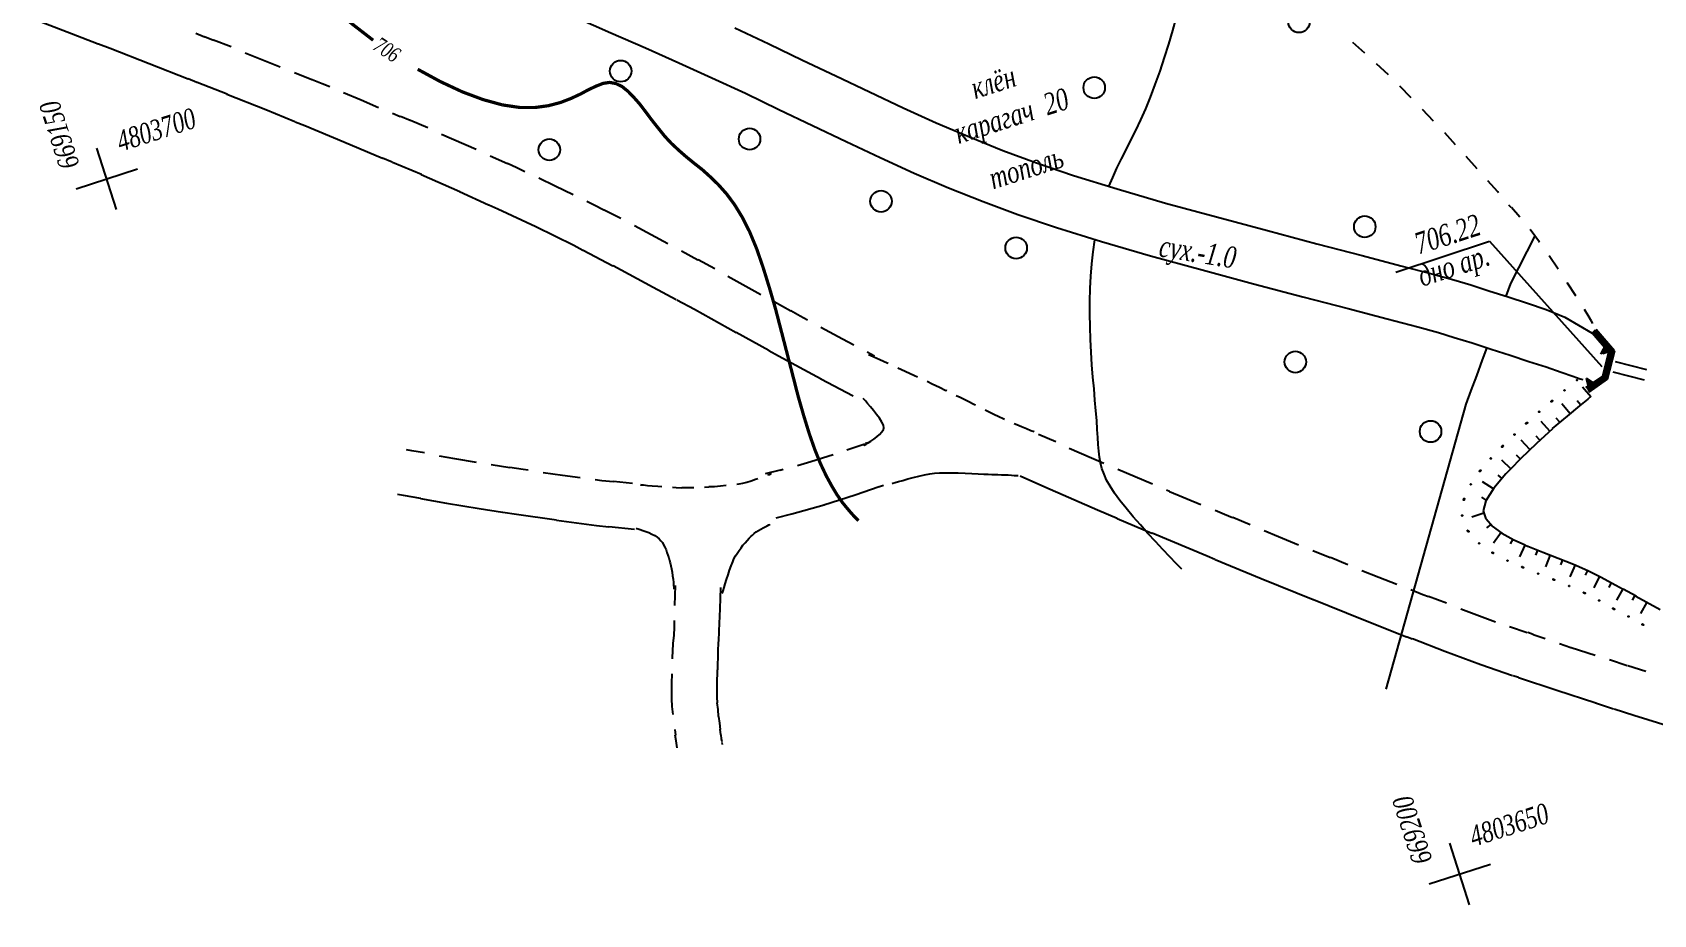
# Model space of a CAD drawing. Header units: millimetres. Extents: x 1353783 to 6492029790, y -7276956 to -512500.
# Drawn here: x 10020481 to 10035554, y -2874315 to -2866113 of the extents above; entities that cross this region are included whole.
import ezdxf

# ---------------------------------------------------------------- set-up
doc = ezdxf.new("R2010")
doc.units = ezdxf.units.MM
doc.linetypes.add('CONTI', pattern=[0])
doc.layers.get('0').update_dxf_attribs({"lineweight": 5})
for name, color, linetype in [('GOR_BUNKNOWN', 212, 'CONTI'), ('GORIZUNKNOWN', 32, 'CONTI'), ('NAD_MГИДРОГР', 94, 'CONTI'), ('NAD_MРАСТЕНИ', 94, 'CONTI'), ('SETKR', 7, 'CONTI'), ('SIT_LГИДРОГР', 84, 'CONTI'), ('SIT_LДОРОГИ', 250, 'CONTI'), ('SIT_LРЕЛЬЕФ', 7, 'CONTI'), ('ZAPSKРАСТЕНИ', 94, 'CONTI'), ('РЕЛЬЕФ', 7, 'CONTI')]:
    doc.layers.add(name, color=color, linetype=linetype)
doc.styles.add('SHRFT', font='', dxfattribs={"width": 0.75})
doc.styles.get('SHRFT').set_extended_font_data('Times New Roman Cyr', italic=True)

# ---------------------------------------------------------------- blocks, each defined once
blk = doc.blocks.new('BL_333')
at = {"color": 0}
for p, q in [((0, -3), (0, 3)), ((-3, 0), (3, 0))]:
    blk.add_line(p, q, dxfattribs=at)
blk = doc.blocks.new('BL_2004')
at = {"color": 0}
blk.add_circle((0, 0), 1, dxfattribs=at)
blk = doc.blocks.new('оо')
at = {"layer": 'GOR_BUNKNOWN', "color": 9, "true_color": 0xc7c8ca, "const_width": 0.15}
for points in [[(222982.153, -3431956.382), (222981.453, -3431955.362), (222980.823, -3431954.342), (222980.303, -3431953.332), (222979.893, -3431952.352)], [(222986.953, -3431961.082), (222986.173, -3431960.572), (222985.363, -3431959.932), (222984.533, -3431959.162), (222983.713, -3431958.302)], [(222996.803, -3431984.542), (222996.703, -3431984.352), (222996.593, -3431984.112), (222996.473, -3431983.822), (222996.343, -3431983.492), (222996.223, -3431983.092), (222996.113, -3431982.622), (222996.013, -3431982.092), (222995.933, -3431981.482), (222995.883, -3431980.782), (222995.863, -3431980.002), (222995.873, -3431979.122), (222995.903, -3431978.172), (222995.963, -3431977.162), (222996.023, -3431976.122), (222996.083, -3431975.062), (222996.143, -3431974.002), (222996.173, -3431972.972), (222996.183, -3431971.982), (222996.163, -3431971.052), (222996.093, -3431970.212), (222995.973, -3431969.462), (222995.813, -3431968.802), (222995.613, -3431968.212), (222995.383, -3431967.692), (222995.133, -3431967.222), (222994.883, -3431966.792), (222994.613, -3431966.392), (222994.353, -3431965.992), (222994.113, -3431965.592), (222993.883, -3431965.182), (222993.683, -3431964.752), (222993.513, -3431964.302), (222993.343, -3431963.852), (222993.193, -3431963.412), (222993.043, -3431962.992), (222992.873, -3431962.602), (222992.703, -3431962.262), (222992.513, -3431961.972), (222992.283, -3431961.752), (222992.023, -3431961.612), (222991.723, -3431961.562), (222991.383, -3431961.582), (222990.993, -3431961.632), (222990.563, -3431961.712), (222990.083, -3431961.772), (222989.563, -3431961.802), (222988.983, -3431961.772), (222988.363, -3431961.662), (222987.683, -3431961.442), (222986.953, -3431961.082)]]:
    blk.add_lwpolyline(points, dxfattribs=at)
at = {"layer": 'GORIZUNKNOWN', "color": 9, "true_color": 0xc7c8ca}
for points in [[(223012.638, -3431973.315), (223012.933, -3431972.972), (223013.253, -3431972.622), (223013.583, -3431972.272), (223013.923, -3431971.932), (223014.273, -3431971.582), (223014.623, -3431971.212), (223014.993, -3431970.822), (223015.373, -3431970.402), (223015.753, -3431969.952), (223016.143, -3431969.462), (223016.543, -3431968.942), (223016.933, -3431968.402), (223017.313, -3431967.862), (223017.683, -3431967.312), (223018.043, -3431966.782), (223018.373, -3431966.272), (223018.673, -3431965.792), (223018.943, -3431965.362), (223019.183, -3431964.992)], [(223010.423, -3431991.292), (223010.263, -3431990.952), (223010.073, -3431990.572), (223009.863, -3431990.152), (223009.653, -3431989.692), (223009.433, -3431989.222), (223009.223, -3431988.742), (223009.013, -3431988.272), (223008.823, -3431987.802), (223008.663, -3431987.372), (223008.523, -3431986.962), (223008.433, -3431986.602), (223008.363, -3431986.282), (223008.333, -3431985.982), (223008.323, -3431985.702), (223008.333, -3431985.432), (223008.373, -3431985.162), (223008.433, -3431984.882), (223008.503, -3431984.582), (223008.583, -3431984.262), (223008.673, -3431983.902), (223008.773, -3431983.492), (223008.873, -3431983.052), (223008.983, -3431982.572), (223009.103, -3431982.062), (223009.223, -3431981.522), (223009.353, -3431980.972), (223009.503, -3431980.402), (223009.653, -3431979.832), (223009.813, -3431979.252), (223009.983, -3431978.682), (223010.163, -3431978.122), (223010.363, -3431977.562), (223010.563, -3431977.022), (223010.783, -3431976.492), (223011.013, -3431975.982), (223011.253, -3431975.482), (223011.265, -3431975.46)], [(223030.783, -3431981.552), (223029.033, -3431983.312), (223028.647, -3431983.812)], [(223027.073, -3431985.813), (223026.693, -3431986.292), (223026.213, -3431986.912), (223025.763, -3431987.492), (223025.343, -3431988.022), (223017.754, -3431999.504)]]:
    blk.add_lwpolyline(points, dxfattribs=at)
at = {"layer": 'SIT_LГИДРОГР', "color": 9, "true_color": 0xc7c8ca}
for p, q in [((222991.463, -3431958.262), (222992.783, -3431959.432)), ((222992.783, -3431959.432), (222994.093, -3431960.592)), ((222994.093, -3431960.592), (222995.363, -3431961.722)), ((222998.343, -3431960.982), (222999.613, -3431962.162)), ((222995.363, -3431961.722), (222996.613, -3431962.862)), ((222999.613, -3431962.162), (223000.873, -3431963.362)), ((222996.613, -3431962.862), (222997.873, -3431964.022)), ((223000.873, -3431963.362), (223002.123, -3431964.542)), ((222997.873, -3431964.022), (222999.123, -3431965.212)), ((223002.123, -3431964.542), (223003.383, -3431965.722)), ((222999.123, -3431965.212), (223000.383, -3431966.402)), ((223000.383, -3431966.402), (223001.653, -3431967.592)), ((223003.383, -3431965.722), (223004.653, -3431966.902)), ((223004.653, -3431966.902), (223005.903, -3431968.042)), ((223001.653, -3431967.592), (223002.923, -3431968.782)), ((223005.903, -3431968.042), (223007.173, -3431969.142)), ((223002.923, -3431968.782), (223004.213, -3431969.952)), ((223007.173, -3431969.142), (223008.463, -3431970.212)), ((223004.213, -3431969.952), (223005.523, -3431971.092)), ((223008.463, -3431970.212), (223009.763, -3431971.242)), ((223005.523, -3431971.092), (223006.853, -3431972.192)), ((223009.763, -3431971.242), (223011.223, -3431972.322)), ((223006.853, -3431972.192), (223008.213, -3431973.262)), ((223011.223, -3431972.322), (223012.973, -3431973.542)), ((223008.213, -3431973.262), (223009.733, -3431974.392)), ((223012.973, -3431973.542), (223014.913, -3431974.852)), ((223009.733, -3431974.392), (223011.533, -3431975.642)), ((223014.913, -3431974.852), (223016.963, -3431976.192)), ((223011.533, -3431975.642), (223013.503, -3431976.972)), ((223016.963, -3431976.192), (223019.033, -3431977.522)), ((223013.503, -3431976.972), (223015.573, -3431978.332)), ((223019.033, -3431977.522), (223021.023, -3431978.802)), ((223015.573, -3431978.332), (223017.653, -3431979.672)), ((223021.023, -3431978.802), (223022.863, -3431979.972)), ((223017.653, -3431979.672), (223019.653, -3431980.952)), ((223022.863, -3431979.972), (223024.433, -3431980.982)), ((223019.653, -3431980.952), (223021.493, -3431982.122)), ((223024.118, -3431981.18), (223028.703, -3431981.152)), ((223024.433, -3431980.982), (223025.693, -3431981.772)), ((223028.703, -3431981.152), (223031.903, -3431988.292)), ((223021.493, -3431982.122), (223023.073, -3431983.132)), ((223025.693, -3431981.772), (223026.583, -3431982.352)), ((223026.583, -3431982.352), (223027.253, -3431982.812)), ((223027.253, -3431982.812), (223027.973, -3431983.332)), ((223023.073, -3431983.132), (223024.323, -3431983.922)), ((223027.973, -3431983.332), (223028.743, -3431983.882)), ((223024.323, -3431983.922), (223025.153, -3431984.462)), ((223025.153, -3431984.462), (223025.783, -3431984.902)), ((223028.743, -3431983.882), (223029.503, -3431984.432)), ((223029.503, -3431984.432), (223030.243, -3431984.972)), ((223025.783, -3431984.902), (223026.493, -3431985.402)), ((223030.243, -3431984.972), (223030.953, -3431985.582)), ((223026.493, -3431985.402), (223027.243, -3431985.942)), ((223027.243, -3431985.942), (223028.003, -3431986.492)), ((223030.953, -3431985.582), (223031.943, -3431986.672)), ((223028.003, -3431986.492), (223028.743, -3431987.032)), ((223028.743, -3431987.032), (223029.433, -3431987.522)), ((223029.433, -3431987.522), (223030.013, -3431987.962)), ((223030.013, -3431987.962), (223030.473, -3431988.302)), ((223030.473, -3431988.302), (223030.763, -3431988.522)), ((223030.763, -3431988.522), (223030.873, -3431988.602))]:
    blk.add_line(p, q, dxfattribs=at)
at = {"layer": 'SIT_LДОРОГИ', "color": 9, "true_color": 0xc7c8ca}
for p, q in [((222967.383, -3431950.572), (222968.893, -3431951.792)), ((222968.893, -3431951.792), (222969.933, -3431952.632)), ((222969.943, -3431952.632), (222970.403, -3431953.002)), ((222970.403, -3431953.002), (222971.913, -3431954.232)), ((222974.403, -3431953.552), (222974.743, -3431953.832)), ((222971.913, -3431954.232), (222973.413, -3431955.462)), ((222974.743, -3431953.822), (222975.083, -3431954.102)), ((222975.773, -3431954.662), (222975.093, -3431954.112)), ((222976.313, -3431955.122), (222977.663, -3431956.242)), ((222973.413, -3431955.452), (222973.753, -3431955.732)), ((222973.763, -3431955.742), (222974.923, -3431956.682)), ((222974.913, -3431956.692), (222976.423, -3431957.932)), ((222978.213, -3431956.692), (222978.883, -3431957.252)), ((222979.273, -3431957.582), (222978.893, -3431957.272)), ((222976.423, -3431957.932), (222977.533, -3431958.872)), ((222979.573, -3431957.832), (222979.273, -3431957.582)), ((222977.543, -3431958.882), (222977.913, -3431959.192)), ((222980.103, -3431958.282), (222980.783, -3431958.852)), ((222980.773, -3431958.852), (222981.443, -3431959.432)), ((222977.913, -3431959.192), (222979.413, -3431960.462)), ((222981.973, -3431959.882), (222982.273, -3431960.142)), ((222982.283, -3431960.132), (222982.653, -3431960.452)), ((222979.413, -3431960.462), (222980.893, -3431961.732)), ((222983.333, -3431961.042), (222982.663, -3431960.462)), ((222980.903, -3431961.722), (222981.263, -3431962.042)), ((222983.843, -3431961.512), (222985.163, -3431962.672)), ((222981.283, -3431962.052), (222982.383, -3431963.002)), ((222982.373, -3431963.012), (222983.833, -3431964.312)), ((222985.693, -3431963.162), (222986.343, -3431963.752)), ((222986.693, -3431964.072), (222986.353, -3431963.752)), ((222987.003, -3431964.362), (222986.693, -3431964.072)), ((222983.823, -3431964.312), (222984.923, -3431965.312)), ((222987.523, -3431964.832), (222988.143, -3431965.412)), ((222984.933, -3431965.312), (222985.273, -3431965.622)), ((222985.273, -3431965.622), (222986.703, -3431966.942)), ((222988.143, -3431965.412), (222988.813, -3431966.052)), ((222986.703, -3431966.942), (222988.123, -3431968.312)), ((222989.323, -3431966.542), (222989.603, -3431966.812)), ((222989.603, -3431966.812), (222989.953, -3431967.162)), ((222990.583, -3431967.802), (222989.963, -3431967.182)), ((222988.123, -3431968.312), (222988.453, -3431968.652)), ((222988.463, -3431968.662), (222989.563, -3431969.772)), ((222991.083, -3431968.302), (222992.313, -3431969.572)), ((222989.573, -3431969.762), (222991.043, -3431971.292)), ((222992.803, -3431970.082), (222993.403, -3431970.712)), ((222994.033, -3431971.362), (222993.423, -3431970.722)), ((222991.043, -3431971.292), (222991.883, -3431972.172)), ((222991.903, -3431972.182), (222992.553, -3431972.862)), ((222994.503, -3431971.872), (222995.593, -3431973.032)), ((222992.553, -3431972.862), (222994.063, -3431974.472)), ((222995.593, -3431973.032), (222995.703, -3431973.142)), ((222996.193, -3431973.652), (222996.793, -3431974.292)), ((222994.073, -3431974.472), (222995.263, -3431975.732)), ((222997.133, -3431974.662), (222996.793, -3431974.302)), ((222997.403, -3431974.942), (222997.133, -3431974.662)), ((222978.023, -3431975.112), (222977.803, -3431974.982)), ((222978.563, -3431975.382), (222978.033, -3431975.102)), ((222997.883, -3431975.442), (222998.683, -3431976.272)), ((222979.163, -3431975.712), (222979.803, -3431976.052)), ((222979.803, -3431976.052), (222980.713, -3431976.522)), ((222995.263, -3431975.742), (222995.613, -3431976.112)), ((222995.603, -3431976.112), (222997.163, -3431977.742)), ((222976.773, -3431976.812), (222977.023, -3431976.952)), ((222977.023, -3431976.942), (222977.743, -3431977.332)), ((222981.343, -3431976.842), (222982.123, -3431977.242)), ((222998.683, -3431976.272), (222999.093, -3431976.692)), ((222977.733, -3431977.342), (222978.823, -3431977.922)), ((222982.693, -3431977.522), (222982.133, -3431977.242)), ((222982.903, -3431977.622), (222982.693, -3431977.522)), ((222997.163, -3431977.732), (222998.343, -3431978.952)), ((222999.583, -3431977.192), (222999.853, -3431977.472)), ((222999.613, -3431977.332), (222999.673, -3431977.382)), ((222999.673, -3431977.382), (222999.813, -3431977.512)), ((222999.813, -3431977.512), (223000.043, -3431977.712)), ((223000.043, -3431977.712), (223000.323, -3431977.972)), ((222978.823, -3431977.912), (222980.193, -3431978.622)), ((222983.533, -3431977.932), (222984.353, -3431978.332)), ((222984.353, -3431978.322), (222985.103, -3431978.682)), ((223000.323, -3431977.972), (223000.353, -3431978.002)), ((223000.723, -3431978.342), (223000.993, -3431978.592)), ((222980.193, -3431978.622), (222981.163, -3431979.112)), ((222981.183, -3431979.112), (222981.763, -3431979.402)), ((222985.733, -3431978.982), (222986.013, -3431979.112)), ((222986.013, -3431979.112), (222986.513, -3431979.332)), ((222998.763, -3431979.242), (222998.753, -3431979.202)), ((222998.813, -3431979.342), (222998.763, -3431979.242)), ((223000.993, -3431978.592), (223001.353, -3431978.912)), ((223001.353, -3431978.912), (223001.463, -3431979.012)), ((222981.763, -3431979.402), (222983.443, -3431980.222)), ((222987.333, -3431979.682), (222986.523, -3431979.332)), ((222987.663, -3431979.852), (222987.693, -3431979.872)), ((222987.693, -3431979.872), (222987.803, -3431979.912)), ((222987.803, -3431979.912), (222987.963, -3431979.982)), ((222987.963, -3431979.982), (222988.173, -3431980.072)), ((222998.873, -3431979.492), (222998.813, -3431979.342)), ((222998.953, -3431979.672), (222998.873, -3431979.492)), ((222999.033, -3431979.882), (222998.953, -3431979.672)), ((222999.113, -3431980.102), (222999.033, -3431979.882)), ((223001.823, -3431979.352), (223002.013, -3431979.532)), ((223002.013, -3431979.532), (223002.283, -3431979.782)), ((223002.283, -3431979.782), (223002.523, -3431980.022)), ((222983.443, -3431980.232), (222985.143, -3431981.032)), ((222988.173, -3431980.072), (222988.413, -3431980.172)), ((222988.413, -3431980.172), (222988.583, -3431980.242)), ((222989.053, -3431980.422), (222989.203, -3431980.482)), ((222989.203, -3431980.492), (222989.453, -3431980.582)), ((222989.453, -3431980.562), (222989.673, -3431980.642)), ((222989.673, -3431980.642), (222989.893, -3431980.712)), ((222989.893, -3431980.712), (222989.993, -3431980.742)), ((222999.183, -3431980.312), (222999.113, -3431980.102)), ((222999.243, -3431980.512), (222999.183, -3431980.312)), ((222999.263, -3431980.672), (222999.243, -3431980.512)), ((222999.253, -3431980.792), (222999.263, -3431980.672)), ((223002.533, -3431980.012), (223002.563, -3431980.042)), ((223002.913, -3431980.392), (223003.063, -3431980.532)), ((223003.063, -3431980.532), (223003.333, -3431980.792)), ((222985.143, -3431981.032), (222985.663, -3431981.262)), ((222985.673, -3431981.262), (222986.773, -3431981.742)), ((222990.473, -3431980.872), (222990.663, -3431980.922)), ((222990.663, -3431980.912), (222990.923, -3431980.982)), ((222990.923, -3431980.982), (222991.193, -3431981.042)), ((222991.193, -3431981.042), (222991.453, -3431981.102)), ((222991.943, -3431981.202), (222992.053, -3431981.222)), ((222992.053, -3431981.222), (222992.223, -3431981.242)), ((222992.223, -3431981.242), (222992.413, -3431981.252)), ((222992.413, -3431981.252), (222992.623, -3431981.252)), ((222992.623, -3431981.252), (222992.833, -3431981.252)), ((222992.833, -3431981.252), (222992.943, -3431981.252)), ((222994.053, -3431981.202), (222993.343, -3431981.152)), ((222993.443, -3431981.232), (222993.523, -3431981.232)), ((222993.523, -3431981.232), (222993.603, -3431981.222)), ((222993.603, -3431981.222), (222993.633, -3431981.222)), ((222994.193, -3431981.212), (222994.053, -3431981.212)), ((222994.893, -3431981.232), (222995.543, -3431981.252)), ((222995.543, -3431981.252), (222996.623, -3431981.252)), ((222997.303, -3431981.242), (222998.173, -3431981.232)), ((222998.103, -3431981.292), (222998.133, -3431981.282)), ((222998.133, -3431981.282), (222998.213, -3431981.272)), ((222998.393, -3431981.232), (222998.193, -3431981.232)), ((222998.213, -3431981.272), (222998.333, -3431981.242)), ((222998.333, -3431981.242), (222998.483, -3431981.202)), ((222998.483, -3431981.202), (222998.643, -3431981.152)), ((222998.643, -3431981.152), (222998.813, -3431981.092)), ((222998.813, -3431981.092), (222998.963, -3431981.032)), ((222998.963, -3431981.032), (222999.103, -3431980.952)), ((222999.103, -3431980.952), (222999.203, -3431980.872)), ((222999.203, -3431980.872), (222999.253, -3431980.792)), ((223003.333, -3431980.792), (223003.593, -3431981.052)), ((223003.593, -3431981.052), (223003.633, -3431981.082)), ((223003.983, -3431981.432), (223004.093, -3431981.542)), ((222986.863, -3431981.722), (222986.883, -3431981.742)), ((222986.883, -3431981.742), (222986.943, -3431981.772)), ((222986.943, -3431981.772), (222987.023, -3431981.832)), ((222987.023, -3431981.832), (222987.123, -3431981.912)), ((222987.123, -3431981.912), (222987.233, -3431982.002)), ((222987.233, -3431982.002), (222987.353, -3431982.092)), ((222987.353, -3431982.092), (222987.473, -3431982.202)), ((222987.473, -3431982.202), (222987.573, -3431982.312)), ((223004.093, -3431981.542), (223004.313, -3431981.752)), ((223004.313, -3431981.752), (223004.503, -3431981.932)), ((223004.503, -3431981.932), (223004.653, -3431982.082)), ((223004.653, -3431982.082), (223004.703, -3431982.132)), ((222987.573, -3431982.312), (222987.663, -3431982.412)), ((222987.663, -3431982.412), (222987.733, -3431982.512)), ((222987.733, -3431982.512), (222987.773, -3431982.622)), ((222987.773, -3431982.622), (222987.813, -3431982.732)), ((222987.813, -3431982.732), (222987.833, -3431982.852)), ((222987.833, -3431982.852), (222987.853, -3431982.972)), ((222987.853, -3431982.972), (222987.873, -3431983.102)), ((223005.083, -3431982.462), (223005.173, -3431982.542)), ((223005.173, -3431982.542), (223005.363, -3431982.702)), ((223005.363, -3431982.702), (223005.553, -3431982.862)), ((223005.553, -3431982.862), (223005.723, -3431983.002)), ((223005.723, -3431983.002), (223005.843, -3431983.102)), ((222987.873, -3431983.742), (222987.863, -3431983.872)), ((222987.873, -3431983.102), (222987.873, -3431983.232)), ((222987.873, -3431983.232), (222987.883, -3431983.362)), ((222987.883, -3431983.492), (222987.873, -3431983.622)), ((222987.873, -3431983.622), (222987.873, -3431983.742)), ((222987.883, -3431983.362), (222987.883, -3431983.492)), ((222991.713, -3431983.772), (222991.813, -3431983.712)), ((222991.813, -3431983.712), (222991.903, -3431983.672)), ((222991.903, -3431983.672), (222992.003, -3431983.632)), ((222992.003, -3431983.632), (222992.113, -3431983.592)), ((222992.113, -3431983.592), (222992.233, -3431983.562)), ((222992.233, -3431983.562), (222992.363, -3431983.532)), ((222992.363, -3431983.532), (222992.483, -3431983.512)), ((222992.483, -3431983.512), (222992.593, -3431983.492)), ((222992.593, -3431983.492), (222992.693, -3431983.472)), ((222992.693, -3431983.472), (222992.773, -3431983.462)), ((222992.773, -3431983.462), (222992.823, -3431983.452)), ((222992.823, -3431983.452), (222992.843, -3431983.452)), ((222993.203, -3431983.252), (222993.953, -3431983.302)), ((222993.953, -3431983.302), (222995.503, -3431983.362)), ((222995.503, -3431983.352), (222997.023, -3431983.352)), ((222997.023, -3431983.352), (222998.203, -3431983.332)), ((222998.223, -3431983.332), (222998.423, -3431983.332)), ((222998.823, -3431983.382), (222998.863, -3431983.382)), ((222998.863, -3431983.382), (222998.973, -3431983.382)), ((222998.973, -3431983.382), (222999.133, -3431983.382)), ((222999.133, -3431983.382), (222999.343, -3431983.392)), ((222999.343, -3431983.392), (222999.583, -3431983.402)), ((222999.583, -3431983.402), (222999.843, -3431983.412)), ((222999.843, -3431983.412), (223000.113, -3431983.432)), ((223000.113, -3431983.432), (223000.383, -3431983.452)), ((223000.383, -3431983.452), (223000.623, -3431983.482)), ((223000.623, -3431983.482), (223000.843, -3431983.522)), ((223000.843, -3431983.522), (223001.063, -3431983.582)), ((223001.063, -3431983.582), (223001.313, -3431983.662)), ((223001.313, -3431983.662), (223001.603, -3431983.752)), ((223001.603, -3431983.752), (223001.893, -3431983.852)), ((223006.653, -3431983.862), (223005.993, -3431983.282)), ((222987.763, -3431984.502), (222987.733, -3431984.652)), ((222987.793, -3431984.352), (222987.763, -3431984.502)), ((222987.823, -3431984.182), (222987.793, -3431984.352)), ((222987.843, -3431984.022), (222987.823, -3431984.182)), ((222987.863, -3431983.872), (222987.843, -3431984.022)), ((222990.653, -3431984.582), (222990.753, -3431984.462)), ((222990.753, -3431984.462), (222990.863, -3431984.362)), ((222990.863, -3431984.362), (222990.973, -3431984.272)), ((222990.973, -3431984.272), (222991.093, -3431984.172)), ((222991.093, -3431984.172), (222991.223, -3431984.082)), ((222991.223, -3431984.082), (222991.343, -3431983.992)), ((222991.343, -3431983.992), (222991.473, -3431983.912)), ((222991.473, -3431983.912), (222991.593, -3431983.842)), ((222991.593, -3431983.842), (222991.713, -3431983.772)), ((223001.893, -3431983.852), (223002.203, -3431983.962)), ((223002.203, -3431983.962), (223002.493, -3431984.072)), ((223002.493, -3431984.072), (223002.773, -3431984.172)), ((223002.773, -3431984.172), (223003.013, -3431984.262)), ((223003.013, -3431984.262), (223003.213, -3431984.332)), ((223003.213, -3431984.332), (223003.363, -3431984.392)), ((223003.363, -3431984.392), (223003.483, -3431984.432)), ((223003.483, -3431984.432), (223003.633, -3431984.492)), ((223003.633, -3431984.492), (223003.783, -3431984.542)), ((223007.163, -3431984.332), (223008.483, -3431985.482)), ((222987.473, -3431985.692), (222987.783, -3431984.822)), ((222987.683, -3431984.882), (222987.663, -3431984.942)), ((222987.663, -3431984.942), (222987.663, -3431984.962)), ((222987.703, -3431984.782), (222987.683, -3431984.882)), ((222987.733, -3431984.652), (222987.703, -3431984.782)), ((222990.013, -3431985.442), (222990.133, -3431985.272)), ((222990.133, -3431985.272), (222990.263, -3431985.082)), ((222990.263, -3431985.082), (222990.393, -3431984.902)), ((222990.393, -3431984.902), (222990.523, -3431984.732)), ((222990.523, -3431984.732), (222990.653, -3431984.582)), ((223003.783, -3431984.542), (223003.933, -3431984.602)), ((223003.933, -3431984.602), (223004.083, -3431984.652)), ((223004.083, -3431984.652), (223004.223, -3431984.712)), ((223004.223, -3431984.712), (223004.333, -3431984.752)), ((223004.333, -3431984.752), (223004.433, -3431984.792)), ((223004.433, -3431984.792), (223004.493, -3431984.812)), ((223004.493, -3431984.812), (223004.513, -3431984.822)), ((223004.593, -3431984.852), (223005.533, -3431985.692)), ((222989.423, -3431986.482), (222989.763, -3431985.552)), ((222989.743, -3431985.832), (222989.763, -3431985.802)), ((222989.763, -3431985.802), (222989.823, -3431985.722)), ((222989.823, -3431985.722), (222989.903, -3431985.592)), ((222989.903, -3431985.592), (222990.013, -3431985.442)), ((223005.533, -3431985.692), (223007.533, -3431987.462)), ((223009.013, -3431985.952), (223009.673, -3431986.522)), ((222987.103, -3431986.712), (222986.933, -3431987.162)), ((222987.233, -3431986.342), (222987.103, -3431986.712)), ((222989.073, -3431987.442), (222989.423, -3431986.482)), ((223010.343, -3431987.112), (223009.673, -3431986.532)), ((222986.753, -3431987.622), (222986.923, -3431987.182)), ((222988.903, -3431987.902), (222989.073, -3431987.442)), ((223007.543, -3431987.462), (223008.293, -3431988.112)), ((222986.613, -3431988.022), (222986.753, -3431987.622)), ((222988.733, -3431988.352), (222988.893, -3431987.922)), ((223008.293, -3431988.122), (223009.613, -3431989.272)), ((223010.873, -3431987.562), (223010.993, -3431987.662)), ((223010.993, -3431987.672), (223012.193, -3431988.702)), ((222986.233, -3431989.082), (222986.373, -3431988.682)), ((222988.453, -3431989.152), (222988.733, -3431988.352)), ((222985.923, -3431990.122), (222986.013, -3431989.772)), ((222986.013, -3431989.772), (222986.103, -3431989.482)), ((222986.103, -3431989.482), (222986.233, -3431989.082)), ((222988.103, -3431990.132), (222988.223, -3431989.772)), ((222988.223, -3431989.772), (222988.443, -3431989.142)), ((223009.623, -3431989.262), (223011.733, -3431991.062)), ((223012.733, -3431989.152), (223013.093, -3431989.462)), ((223013.103, -3431989.462), (223013.403, -3431989.722)), ((223014.083, -3431990.302), (223013.413, -3431989.732)), ((222985.843, -3431990.482), (222985.923, -3431990.122)), ((222987.973, -3431990.612), (222988.033, -3431990.352)), ((222988.033, -3431990.352), (222988.103, -3431990.132)), ((222985.703, -3431991.182), (222985.653, -3431991.442)), ((222987.783, -3431991.542), (222987.843, -3431991.232)), ((222987.833, -3431991.222), (222987.903, -3431990.912)), ((222987.903, -3431990.912), (222987.963, -3431990.602)), ((223011.733, -3431991.062), (223012.033, -3431991.322)), ((223014.613, -3431990.752), (223015.163, -3431991.222)), ((223015.163, -3431991.222), (223015.943, -3431991.872)), ((222985.543, -3431992.022), (222985.563, -3431991.912)), ((222985.563, -3431991.912), (222985.603, -3431991.702)), ((222985.603, -3431991.702), (222985.643, -3431991.442)), ((222987.673, -3431992.072), (222987.713, -3431991.812)), ((222987.723, -3431991.822), (222987.783, -3431991.542)), ((223012.043, -3431991.332), (223013.803, -3431992.832)), ((222987.603, -3431992.512), (222987.623, -3431992.432)), ((222987.623, -3431992.402), (222987.643, -3431992.262)), ((222987.643, -3431992.262), (222987.683, -3431992.072)), ((223016.483, -3431992.322), (223017.153, -3431992.882)), ((223013.803, -3431992.832), (223015.813, -3431994.502)), ((223017.843, -3431993.452), (223017.173, -3431992.882)), ((223018.383, -3431993.902), (223019.033, -3431994.442)), ((223015.823, -3431994.502), (223017.693, -3431996.072)), ((223019.033, -3431994.442), (223019.733, -3431995.012)), ((223020.273, -3431995.452), (223020.733, -3431995.832)), ((223017.693, -3431996.072), (223019.413, -3431997.472)), ((223020.733, -3431995.832), (223020.953, -3431996.002)), ((223021.653, -3431996.552), (223020.963, -3431996.002)), ((223022.213, -3431997.012), (223023.563, -3431998.072)), ((223019.413, -3431997.462), (223019.633, -3431997.642)), ((223019.653, -3431997.642), (223020.903, -3431998.652)), ((223020.903, -3431998.662), (223022.303, -3431999.762)), ((223024.113, -3431998.482), (223024.813, -3431999.002)), ((223025.053, -3431999.172), (223024.833, -3431999.012)), ((223025.523, -3431999.532), (223025.043, -3431999.182)), ((223022.303, -3431999.762), (223023.553, -3432000.692)), ((223026.083, -3431999.952), (223026.533, -3432000.292)), ((223026.543, -3432000.282), (223027.493, -3432000.972)), ((223023.573, -3432000.702), (223023.793, -3432000.862)), ((223023.793, -3432000.872), (223025.303, -3432001.982)), ((223028.063, -3432001.372), (223028.773, -3432001.882)), ((223025.303, -3432001.982), (223026.843, -3432003.092)), ((223029.503, -3432002.412), (223028.793, -3432001.902)), ((223026.833, -3432003.092), (223027.553, -3432003.602)), ((223027.573, -3432003.612), (223028.363, -3432004.172)), ((223028.363, -3432004.172), (223029.863, -3432005.222))]:
    blk.add_line(p, q, dxfattribs=at)
at = {"layer": 'SIT_LРЕЛЬЕФ', "color": 9, "true_color": 0xc7c8ca}
for p, q in [((223025.863, -3431971.052), (223025.483, -3431970.402)), ((223026.593, -3431972.352), (223026.233, -3431971.692)), ((223027.283, -3431973.682), (223026.943, -3431973.012)), ((223027.933, -3431975.042), (223027.613, -3431974.362)), ((223028.573, -3431976.392), (223028.263, -3431975.712)), ((223029.193, -3431977.762), (223028.883, -3431977.072)), ((223029.773, -3431979.082), (223029.493, -3431978.452)), ((223029.793, -3431979.132), (223029.773, -3431979.082)), ((223030.143, -3431979.962), (223030.083, -3431979.822)), ((223030.393, -3431980.522), (223030.153, -3431979.962)), ((223030.903, -3431981.892), (223030.663, -3431981.212)), ((223030.903, -3431981.922), (223030.893, -3431981.892)), ((223031.343, -3431983.362), (223031.133, -3431982.642)), ((223031.563, -3431984.112), (223031.553, -3431984.082)), ((223031.743, -3431984.792), (223031.563, -3431984.112)), ((223031.743, -3431984.802), (223031.743, -3431984.782)), ((223032.013, -3431985.832), (223031.933, -3431985.522)), ((223032.083, -3431986.142), (223032.013, -3431985.832)), ((223031.943, -3431986.672), (223032.143, -3431986.582)), ((223032.403, -3431987.752), (223031.943, -3431986.672)), ((223032.433, -3431987.752), (223031.973, -3431986.662)), ((223032.473, -3431987.762), (223032.003, -3431986.652)), ((223032.523, -3431987.762), (223032.043, -3431986.632)), ((223032.113, -3431986.252), (223032.083, -3431986.142)), ((223032.583, -3431987.762), (223032.093, -3431986.612)), ((223032.613, -3431987.772), (223032.113, -3431986.602)), ((223032.653, -3431987.772), (223032.143, -3431986.582)), ((223032.683, -3431987.772), (223032.173, -3431986.572)), ((223032.023, -3431987.722), (223032.403, -3431987.362)), ((223032.093, -3431987.732), (223032.433, -3431987.392)), ((223032.183, -3431987.732), (223032.483, -3431987.442)), ((223032.293, -3431987.722), (223032.533, -3431987.492)), ((223032.403, -3431987.752), (223031.793, -3431988.722)), ((223032.443, -3431987.752), (223031.813, -3431988.742)), ((223032.463, -3431987.762), (223031.833, -3431988.772)), ((223032.523, -3431987.762), (223031.863, -3431988.812)), ((223032.583, -3431987.762), (223031.893, -3431988.862)), ((223032.613, -3431987.772), (223031.913, -3431988.882)), ((223032.653, -3431987.772), (223031.933, -3431988.902)), ((223032.683, -3431987.772), (223031.953, -3431988.932)), ((223032.123, -3431987.732), (223032.553, -3431987.722)), ((223032.433, -3431987.752), (223032.513, -3431987.862)), ((223032.563, -3431988.262), (223033.833, -3431989.052)), ((223030.753, -3431988.912), (223030.983, -3431989.462)), ((223031.793, -3431988.722), (223030.883, -3431988.982)), ((223031.813, -3431988.742), (223030.893, -3431989.012)), ((223031.833, -3431988.772), (223030.903, -3431989.042)), ((223031.863, -3431988.812), (223030.913, -3431989.102)), ((223031.893, -3431988.862), (223030.933, -3431989.142)), ((223031.913, -3431988.882), (223030.933, -3431989.172)), ((223031.933, -3431988.912), (223030.943, -3431989.202)), ((223031.953, -3431988.932), (223030.953, -3431989.232)), ((223031.043, -3431988.582), (223030.993, -3431989.112)), ((223031.043, -3431988.582), (223031.383, -3431989.002)), ((223031.083, -3431988.632), (223031.043, -3431989.112)), ((223031.113, -3431988.672), (223031.073, -3431989.122)), ((223031.153, -3431988.712), (223031.123, -3431989.122)), ((223031.203, -3431988.782), (223031.183, -3431989.122)), ((223032.303, -3431988.682), (223033.573, -3431989.482)), ((223029.823, -3431989.932), (223029.603, -3431989.372)), ((223030.343, -3431989.712), (223029.663, -3431989.992)), ((223030.403, -3431989.682), (223030.313, -3431989.452)), ((223030.813, -3431989.532), (223030.343, -3431989.712)), ((223030.983, -3431989.462), (223030.813, -3431989.532)), ((223027.533, -3431990.942), (223027.273, -3431990.402)), ((223028.823, -3431990.342), (223027.913, -3431990.762)), ((223028.103, -3431990.672), (223028.003, -3431990.442)), ((223028.673, -3431990.412), (223028.423, -3431989.862)), ((223029.663, -3431989.992), (223028.823, -3431990.332)), ((223029.243, -3431990.162), (223029.143, -3431989.932)), ((223026.133, -3431990.992), (223026.423, -3431991.522)), ((223026.983, -3431991.212), (223026.423, -3431991.522)), ((223026.973, -3431991.222), (223026.853, -3431991.002)), ((223027.913, -3431990.762), (223026.983, -3431991.212)), ((223025.363, -3431992.162), (223024.973, -3431991.702)), ((223026.123, -3431991.682), (223025.383, -3431992.142)), ((223025.893, -3431991.832), (223025.763, -3431991.622)), ((223026.423, -3431991.522), (223026.123, -3431991.682)), ((223024.853, -3431992.592), (223024.593, -3431992.992)), ((223024.883, -3431992.562), (223024.723, -3431992.372)), ((223025.383, -3431992.142), (223024.853, -3431992.592)), ((223024.593, -3431993.102), (223023.993, -3431993.112)), ((223024.593, -3431992.992), (223024.603, -3431993.382)), ((223024.613, -3431993.382), (223024.783, -3431993.802)), ((223024.733, -3431993.702), (223024.503, -3431993.792)), ((223025.083, -3431994.212), (223024.593, -3431994.572)), ((223024.773, -3431993.802), (223025.103, -3431994.252)), ((223025.103, -3431994.252), (223025.543, -3431994.712)), ((223025.503, -3431994.672), (223025.323, -3431994.842)), ((223025.543, -3431994.712), (223025.963, -3431995.092)), ((223025.563, -3431995.552), (223025.963, -3431995.102)), ((223025.963, -3431995.102), (223026.053, -3431995.192)), ((223026.063, -3431995.182), (223026.643, -3431995.672)), ((223026.443, -3431995.502), (223026.283, -3431995.692)), ((223026.643, -3431995.672), (223027.243, -3431996.152)), ((223026.933, -3431995.892), (223026.553, -3431996.362)), ((223027.243, -3431996.152), (223027.833, -3431996.642)), ((223027.403, -3431996.292), (223027.243, -3431996.482)), ((223027.893, -3431996.692), (223027.493, -3431997.142)), ((223027.833, -3431996.642), (223028.373, -3431997.122)), ((223028.363, -3431997.112), (223028.193, -3431997.292)), ((223028.373, -3431997.122), (223028.853, -3431997.582)), ((223028.813, -3431997.532), (223028.393, -3431997.972)), ((223028.853, -3431997.582), (223029.403, -3431998.162)), ((223029.243, -3431997.982), (223029.063, -3431998.162)), ((223029.233, -3431998.842), (223029.673, -3431998.432)), ((223029.403, -3431998.162), (223029.673, -3431998.442)), ((223029.673, -3431998.432), (223030.153, -3431998.932)), ((223030.103, -3431998.882), (223029.923, -3431999.062)), ((223030.533, -3431999.352), (223030.093, -3431999.762)), ((223030.143, -3431998.942), (223031.023, -3431999.872))]:
    blk.add_line(p, q, dxfattribs=at)
for centre in [(223029.903, -3431988.812), (223030.603, -3431988.542), (223027.743, -3431989.732), (223027.793, -3431989.722), (223028.483, -3431989.402), (223029.173, -3431989.122), (223029.213, -3431989.102), (223026.343, -3431990.422), (223026.393, -3431990.392), (223027.063, -3431990.062), (223025.013, -3431991.192), (223025.053, -3431991.172), (223025.683, -3431990.782), (223024.423, -3431991.642), (223023.893, -3431992.232), (223023.923, -3431992.192), (223023.593, -3431992.902), (223023.623, -3431993.652), (223023.653, -3431993.692), (223023.953, -3431994.372), (223024.403, -3431994.972), (223024.443, -3431995.002), (223024.963, -3431995.542), (223025.523, -3431996.032), (223025.563, -3431996.072), (223026.133, -3431996.552), (223026.723, -3431997.022), (223026.753, -3431997.052), (223027.333, -3431997.542), (223027.883, -3431998.042), (223027.923, -3431998.082), (223028.453, -3431998.612), (223028.963, -3431999.162), (223028.993, -3431999.202), (223029.523, -3431999.732), (223030.033, -3432000.282), (223030.063, -3432000.312)]:
    blk.add_circle(centre, 0.02, dxfattribs=at)
at = {"layer": 'SETKR', "color": 9, "true_color": 0xc7c8ca, "xscale": 0.5000000000000001, "yscale": 0.5000000000000001, "zscale": 0.5000000000000001}
for p in [(222968.393, -3431958.732), (223018.393, -3432008.732)]:
    blk.add_blockref('BL_333', p, dxfattribs=at)
at = {"layer": 'ZAPSKРАСТЕНИ', "color": 9, "true_color": 0xc7c8ca, "xscale": 0.5000000000000001, "yscale": 0.5000000000000001, "zscale": 0.5000000000000001}
for p in [(222992.668, -3431961.267), (222988.393, -3431963.732), (222997.408, -3431966.106), (223013.393, -3431968.732), (223023.393, -3431968.732), (223002.343, -3431970.731), (223007.66, -3431974.718), (223023.393, -3431978.732), (223018.393, -3431983.732), (223023.393, -3431988.732)]:
    blk.add_blockref('BL_2004', p, dxfattribs=at)
at = {"layer": 'GOR_BUNKNOWN', "color": 9, "true_color": 0xc7c8ca, "style": 'SHRFT', "width": 0.75}
blk.add_text('706', height=0.7125, rotation=309.15783, dxfattribs=at).set_placement((222981.973, -3431956.752))
at = {"layer": 'NAD_MГИДРОГР', "color": 9, "true_color": 0xc7c8ca, "style": 'SHRFT', "width": 0.75}
blk.add_text('сух.-1.0', height=1, rotation=333, dxfattribs=at).set_placement((223013.823, -3431977.102))
for s, p in [('706.22', (223025.385, -3431980.739)), ('дно ар.', (223025.073, -3431982.208))]:
    blk.add_text(s, height=1, dxfattribs=at).set_placement(p)
at = {"layer": 'NAD_MРАСТЕНИ', "color": 9, "true_color": 0xc7c8ca, "style": 'SHRFT', "width": 0.75}
for s, p in [('клён', (223007.963, -3431967.552)), ('карагач  20', (223006.593, -3431969.302)), ('тополь', (223007.473, -3431971.802))]:
    blk.add_text(s, height=1, dxfattribs=at).set_placement(p)
at = {"layer": 'РЕЛЬЕФ', "color": 9, "true_color": 0xc7c8ca, "style": 'SHRFT', "width": 0.75}
for s, p in [('669150', (222967.393, -3431957.732)), ('669200', (223017.393, -3432007.732))]:
    blk.add_text(s, height=0.95, rotation=90, dxfattribs=at).set_placement(p)
for s, p in [('4803700', (222969.393, -3431957.732)), ('4803650', (223019.393, -3432007.732))]:
    blk.add_text(s, height=0.95, dxfattribs=at).set_placement(p)

msp = doc.modelspace()

# ---------------------------------------------------------------- block references
at = {"layer": 'РЕЛЬЕФ', "color": 240, "lineweight": 30, "true_color": 0xed1f24, "xscale": 200.0000000000001, "yscale": 200.0000000000001, "zscale": 200.0000000000001, "rotation": 17.80578495452471}
msp.add_blockref('оо', (-242329121, 637008728), dxfattribs=at)

doc.saveas('drawing.dxf')
